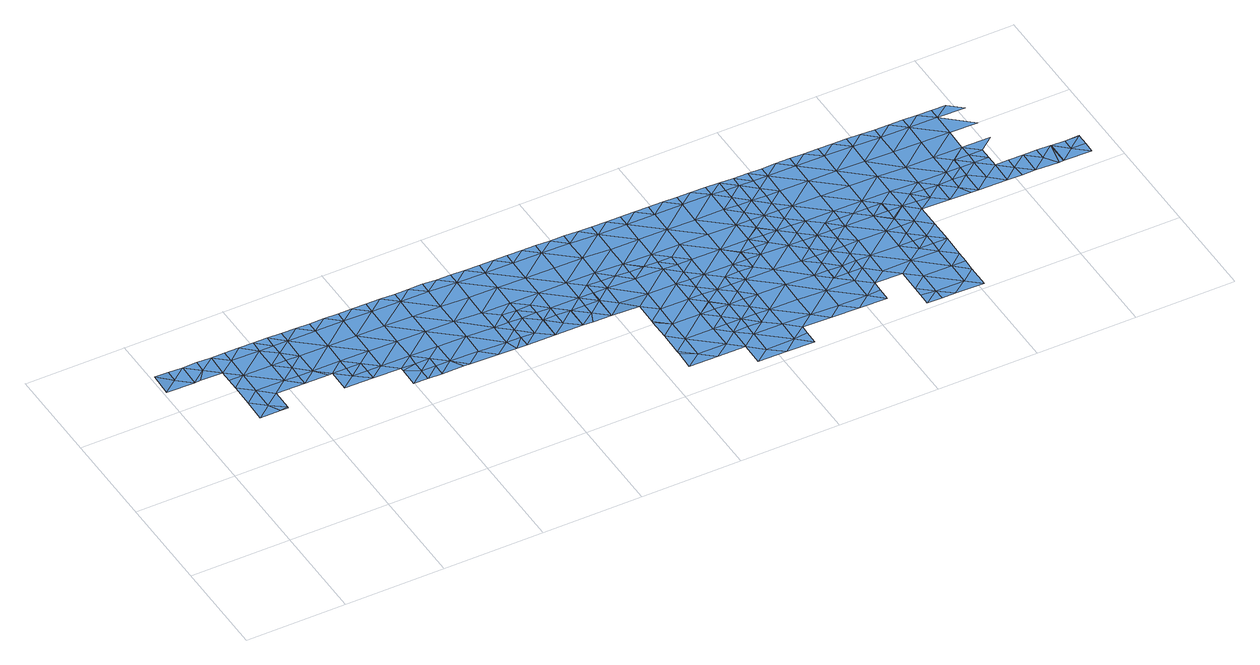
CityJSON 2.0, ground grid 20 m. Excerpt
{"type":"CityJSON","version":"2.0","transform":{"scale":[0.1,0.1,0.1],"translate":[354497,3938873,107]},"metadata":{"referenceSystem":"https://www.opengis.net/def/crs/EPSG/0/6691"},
"CityObjects":{
"waterbody1":{"type":"WaterBody","attributes":{"name":"10","class":"1140","function":"1","WaterBodyRiverFloodingRiskAttribute.description":"5","WaterBodyRiverFloodingRiskAttribute.rankOrg":"1","WaterBodyRiverFloodingRiskAttribute.adminType":"2","WaterBodyRiverFloodingRiskAttribute.scale":"L2"},"geometry":[{"type":"MultiSurface","lod":"1","boundaries":[[[0,1,2]],[[0,2,3]],[[4,5,6]],[[7,8,9]],[[10,11,12]],[[10,13,14]],[[6,5,15]],[[16,6,15]],[[17,2,18]],[[19,18,1]],[[1,18,2]],[[20,21,22]],[[23,22,24]],[[25,23,24]],[[26,23,25]],[[24,7,25]],[[17,27,2]],[[20,3,21]],[[27,16,15]],[[22,21,24]],[[8,7,24]],[[15,5,28]],[[28,29,30]],[[9,8,30]],[[31,14,4]],[[29,28,32]],[[3,2,27]],[[3,27,21]],[[21,27,15]],[[21,15,24]],[[24,15,8]],[[8,15,28]],[[30,8,28]],[[32,28,13]],[[28,5,13]],[[13,5,14]],[[4,14,5]],[[18,19,33]],[[10,14,11]],[[11,14,31]],[[33,19,34]],[[35,34,19]],[[1,35,19]]]}]},
"waterbody2":{"type":"WaterBody","attributes":{"name":"10","class":"1140","function":"1","WaterBodyRiverFloodingRiskAttribute.description":"5","WaterBodyRiverFloodingRiskAttribute.rankOrg":"1","WaterBodyRiverFloodingRiskAttribute.adminType":"2","WaterBodyRiverFloodingRiskAttribute.scale":"L2"},"geometry":[{"type":"MultiSurface","lod":"1","boundaries":[[[36,37,38]],[[39,37,36]],[[40,36,38]],[[41,36,40]],[[41,42,36]],[[42,39,36]]]}]},
"waterbody3":{"type":"WaterBody","attributes":{"name":"10","class":"1140","function":"1","WaterBodyRiverFloodingRiskAttribute.description":"5","WaterBodyRiverFloodingRiskAttribute.rankOrg":"1","WaterBodyRiverFloodingRiskAttribute.adminType":"2","WaterBodyRiverFloodingRiskAttribute.scale":"L2"},"geometry":[{"type":"MultiSurface","lod":"1","boundaries":[[[43,44,45]],[[46,43,45]],[[47,48,44]],[[45,44,48]],[[44,43,49]],[[47,50,51]],[[50,47,44]],[[49,50,44]]]}]},
"waterbody4":{"type":"WaterBody","attributes":{"name":"10","class":"1140","function":"1","WaterBodyRiverFloodingRiskAttribute.description":"5","WaterBodyRiverFloodingRiskAttribute.rankOrg":"2","WaterBodyRiverFloodingRiskAttribute.adminType":"2","WaterBodyRiverFloodingRiskAttribute.scale":"L2"},"geometry":[{"type":"MultiSurface","lod":"1","boundaries":[[[52,53,54]],[[55,54,53]],[[55,53,56]],[[56,57,55]],[[58,55,57]],[[55,58,59]],[[59,58,60]],[[58,41,60]],[[58,61,41]],[[42,41,61]],[[60,38,51]],[[40,38,60]],[[62,60,51]],[[61,39,42]],[[61,63,39]],[[63,61,57]],[[41,40,60]],[[57,61,58]],[[54,55,59]],[[60,62,59]],[[46,64,65]],[[63,66,39]],[[30,29,63]],[[30,63,67]],[[7,68,25]],[[25,68,26]],[[69,26,68]],[[9,30,67]],[[57,67,63]],[[57,56,70]],[[71,70,56]],[[68,72,69]],[[73,70,71]],[[74,71,56]],[[75,74,56]],[[53,75,56]],[[52,76,53]],[[77,76,52]],[[78,77,52]],[[79,78,52]],[[80,81,79]],[[82,80,83]],[[84,82,83]],[[85,84,83]],[[83,86,87]],[[88,87,89]],[[90,91,92]],[[93,94,95]],[[93,95,96]],[[97,96,95]],[[98,96,97]],[[96,98,99]],[[99,98,100]],[[101,100,98]],[[102,103,104]],[[105,106,107]],[[108,109,110]],[[109,111,110]],[[111,112,110]],[[111,113,112]],[[114,113,111]],[[113,115,112]],[[113,116,115]],[[117,116,113]],[[118,119,120]],[[119,121,120]],[[122,123,124]],[[122,125,123]],[[125,105,107]],[[106,126,88]],[[126,91,88]],[[90,88,91]],[[88,90,87]],[[87,90,83]],[[90,85,83]],[[92,85,90]],[[127,80,82]],[[127,81,80]],[[81,128,79]],[[128,78,79]],[[76,129,53]],[[129,75,53]],[[73,72,70]],[[68,70,72]],[[68,57,70]],[[57,68,67]],[[7,67,68]],[[7,9,67]],[[29,32,63]],[[63,32,66]],[[43,46,65]],[[130,59,62]],[[130,54,59]],[[54,130,131]],[[131,130,132]],[[133,132,130]],[[134,132,133]],[[132,134,135]],[[135,134,136]],[[137,136,134]],[[138,139,140]],[[141,139,138]],[[140,142,143]],[[142,65,143]],[[65,142,133]],[[139,133,142]],[[65,64,143]],[[139,142,140]],[[123,125,107]],[[124,123,144]],[[145,124,144]],[[121,145,144]],[[144,120,121]],[[118,120,115]],[[146,118,115]],[[147,117,113]],[[116,146,115]],[[148,112,115]],[[110,112,149]],[[108,110,150]],[[104,103,150]],[[151,104,152]],[[153,154,98]],[[155,97,95]],[[154,101,98]],[[100,156,99]],[[98,97,153]],[[157,93,96]],[[94,158,95]],[[159,147,113]],[[160,111,109]],[[114,111,160]],[[114,159,113]],[[161,162,163]],[[164,162,161]],[[165,166,167]],[[166,168,167]],[[168,166,169]],[[170,169,166]],[[170,123,169]],[[123,170,171]],[[172,171,170]],[[172,173,171]],[[174,173,172]],[[175,173,174]],[[175,176,173]],[[99,149,177]],[[110,149,99]],[[104,110,99]],[[104,150,110]],[[156,104,99]],[[152,104,156]],[[148,177,149]],[[173,177,148]],[[148,149,112]],[[176,177,173]],[[178,179,172]],[[180,178,172]],[[166,180,172]],[[179,174,172]],[[173,148,171]],[[148,144,171]],[[144,148,120]],[[148,115,120]],[[171,144,123]],[[123,107,169]],[[169,107,88]],[[107,106,88]],[[169,88,89]],[[166,172,170]],[[168,169,89]],[[87,168,89]],[[168,87,181]],[[87,86,181]],[[181,86,182]],[[135,182,86]],[[86,183,135]],[[80,183,86]],[[184,183,80]],[[183,184,132]],[[79,184,80]],[[79,52,184]],[[131,184,52]],[[80,86,83]],[[181,182,185]],[[186,185,182]],[[187,185,188]],[[188,189,187]],[[189,188,190]],[[191,192,187]],[[193,187,192]],[[194,187,193]],[[194,181,187]],[[194,193,195]],[[196,197,198]],[[194,197,196]],[[196,167,194]],[[195,197,194]],[[187,189,191]],[[181,185,187]],[[168,181,194]],[[167,168,194]],[[165,180,166]],[[163,199,161]],[[161,199,200]],[[201,141,138]],[[202,139,141]],[[134,139,202]],[[182,136,186]],[[137,134,202]],[[135,136,182]],[[132,135,183]],[[134,133,139]],[[131,132,184]],[[131,52,54]],[[133,130,203]],[[62,51,50]],[[203,49,65]],[[204,205,206]],[[205,161,206]],[[205,207,161]],[[208,207,205]],[[151,209,104]],[[209,102,104]],[[49,43,65]],[[50,49,62]],[[203,62,49]],[[130,62,203]],[[133,203,65]],[[155,95,210]],[[205,210,95]],[[95,158,205]],[[211,96,99]],[[158,212,205]],[[208,205,212]],[[207,164,161]],[[200,206,161]],[[204,210,205]],[[213,214,211]],[[96,211,214]],[[96,214,157]],[[176,213,211]],[[211,177,176]],[[177,211,99]]]}]},
"waterbody5":{"type":"WaterBody","attributes":{"name":"10","class":"1140","function":"1","WaterBodyRiverFloodingRiskAttribute.description":"5","WaterBodyRiverFloodingRiskAttribute.rankOrg":"1","WaterBodyRiverFloodingRiskAttribute.adminType":"2","WaterBodyRiverFloodingRiskAttribute.scale":"L2"},"geometry":[{"type":"MultiSurface","lod":"1","boundaries":[[[215,216,217]],[[164,218,162]],[[97,155,219]],[[153,97,219]],[[219,154,153]],[[220,93,157]],[[221,222,223]],[[224,221,223]],[[225,226,227]],[[228,229,230]],[[229,228,231]],[[229,231,232]],[[231,233,232]],[[232,233,234]],[[233,235,234]],[[236,222,221]],[[237,238,239]],[[240,241,242]],[[228,241,231]],[[231,241,243]],[[243,241,244]],[[245,235,233]],[[246,247,245]],[[245,247,235]],[[235,247,248]],[[235,248,249]],[[248,250,249]],[[248,251,250]],[[252,251,248]],[[253,254,255]],[[256,257,258]],[[238,256,239]],[[259,249,250]],[[234,235,249]],[[230,260,228]],[[261,262,263]],[[224,223,264]],[[222,265,223]],[[262,266,267]],[[268,269,270]],[[165,167,271]],[[272,273,274]],[[198,275,273]],[[271,167,196]],[[197,275,198]],[[197,195,276]],[[195,193,276]],[[188,277,190]],[[278,190,277]],[[201,279,278]],[[280,281,282]],[[283,284,281]],[[285,286,287]],[[239,287,286]],[[219,265,154]],[[244,241,240]],[[288,247,246]],[[252,248,247]],[[267,266,289]],[[290,199,291]],[[267,289,258]],[[255,292,253]],[[293,292,255]],[[249,293,255]],[[249,259,293]],[[294,295,296]],[[297,298,299]],[[298,217,216]],[[234,249,255]],[[234,255,254]],[[300,299,301]],[[299,298,301]],[[216,301,298]],[[216,225,301]],[[225,216,226]],[[302,226,216]],[[303,304,305]],[[305,304,306]],[[101,152,100]],[[152,156,100]],[[94,93,307]],[[94,307,158]],[[308,286,285]],[[160,309,114]],[[108,304,109]],[[108,150,304]],[[272,274,310]],[[220,307,93]],[[311,310,312]],[[313,314,282]],[[315,311,312]],[[274,312,310]],[[273,275,274]],[[190,278,279]],[[279,189,190]],[[199,163,287]],[[165,271,180]],[[271,316,180]],[[316,271,272]],[[272,271,273]],[[271,198,273]],[[196,198,271]],[[185,186,188]],[[188,186,277]],[[186,137,277]],[[136,137,186]],[[137,202,277]],[[277,202,278]],[[141,278,202]],[[141,201,278]],[[280,317,281]],[[317,283,281]],[[308,318,286]],[[286,318,239]],[[239,318,237]],[[319,247,288]],[[247,319,252]],[[200,199,290]],[[294,298,297]],[[294,296,298]],[[320,298,296]],[[320,217,298]],[[303,321,309]],[[303,309,304]],[[309,109,304]],[[160,109,309]],[[213,176,175]],[[178,180,316]],[[316,179,178]],[[174,179,316]],[[310,220,272]],[[310,307,220]],[[311,307,310]],[[313,311,314]],[[315,314,311]],[[275,276,322]],[[197,276,275]],[[322,276,323]],[[193,323,276]],[[192,323,193]],[[192,324,323]],[[192,191,324]],[[191,189,324]],[[279,324,189]],[[324,279,323]],[[282,281,313]],[[284,313,281]],[[218,313,284]],[[284,162,218]],[[162,284,285]],[[285,284,283]],[[285,287,162]],[[163,162,287]],[[199,287,291]],[[291,287,239]],[[256,291,239]],[[258,291,256]],[[258,290,291]],[[289,290,258]],[[266,290,289]],[[219,266,265]],[[262,265,266]],[[265,262,223]],[[262,264,223]],[[261,264,262]],[[263,228,260]],[[263,267,228]],[[262,267,263]],[[228,267,241]],[[241,267,242]],[[267,258,242]],[[242,258,257]],[[240,242,257]],[[204,325,210]],[[204,206,325]],[[208,212,326]],[[326,212,158]],[[154,265,327]],[[265,222,327]],[[327,222,209]],[[155,210,219]],[[101,154,327]],[[209,222,328]],[[329,328,222]],[[328,329,330]],[[328,330,331]],[[236,329,222]],[[227,332,225]],[[225,332,333]],[[334,333,332]],[[334,229,333]],[[234,333,232]],[[333,229,232]],[[306,328,331]],[[215,335,216]],[[301,336,300]],[[337,336,338]],[[333,234,338]],[[268,270,339]],[[309,339,114]],[[272,340,316]],[[219,210,325]],[[325,206,290]],[[206,200,290]],[[234,254,338]],[[338,254,337]],[[306,304,328]],[[304,150,328]],[[150,103,328]],[[102,328,103]],[[102,209,328]],[[327,209,151]],[[151,152,327]],[[327,152,101]],[[208,326,207]],[[326,218,207]],[[164,207,218]],[[270,147,339]],[[159,339,147]],[[114,339,159]],[[341,268,339]],[[309,341,339]],[[321,341,309]],[[157,214,220]],[[326,158,307]],[[326,313,218]],[[335,302,216]],[[225,333,301]],[[333,338,301]],[[338,336,301]],[[213,175,340]],[[175,174,340]],[[340,174,316]],[[214,213,340]],[[214,340,220]],[[220,340,272]],[[311,326,307]],[[326,311,313]],[[266,325,290]],[[266,219,325]]]}]},
"waterbody6":{"type":"WaterBody","attributes":{"name":"10","class":"1140","function":"1","WaterBodyRiverFloodingRiskAttribute.description":"5","WaterBodyRiverFloodingRiskAttribute.rankOrg":"2","WaterBodyRiverFloodingRiskAttribute.adminType":"2","WaterBodyRiverFloodingRiskAttribute.scale":"L2"},"geometry":[{"type":"MultiSurface","lod":"1","boundaries":[[[263,260,261]],[[261,342,264]],[[261,260,342]],[[342,260,230]],[[343,221,224]],[[343,264,342]],[[224,264,343]],[[230,334,342]],[[344,329,236]],[[344,221,343]],[[236,221,344]],[[334,230,229]],[[334,332,342]],[[342,332,343]],[[345,331,330]],[[226,344,343]],[[330,329,345]],[[331,345,306]],[[227,226,343]],[[329,344,345]],[[227,343,332]],[[346,303,305]],[[226,302,344]],[[305,306,346]],[[302,335,344]],[[306,345,346]],[[345,344,335]],[[346,347,303]],[[321,347,341]],[[321,303,347]],[[348,346,345]],[[335,348,345]],[[341,349,268]],[[347,349,341]],[[349,269,268]],[[350,269,349]],[[348,335,215]],[[346,348,351]],[[347,346,352]],[[215,217,348]],[[349,347,352]],[[350,349,353]],[[346,351,352]],[[352,354,349]],[[348,355,351]],[[353,349,354]],[[348,217,355]],[[351,356,352]],[[320,355,217]],[[357,353,354]],[[337,358,336]],[[337,254,358]],[[351,355,356]],[[359,357,354]],[[254,253,358]],[[320,296,355]],[[354,352,360]],[[360,352,356]],[[361,299,300]],[[362,359,354]],[[296,295,355]],[[300,336,361]],[[336,358,361]],[[363,297,299]],[[253,292,358]],[[364,356,355]],[[294,363,295]],[[363,299,361]],[[294,297,363]],[[354,360,362]],[[292,365,358]],[[358,365,361]],[[366,364,355]],[[355,295,366]],[[367,359,362]],[[365,368,361]],[[361,368,363]],[[295,363,366]],[[360,356,364]],[[369,366,363]],[[360,370,362]],[[371,363,368]],[[367,362,372]],[[369,363,371]],[[360,364,373]],[[370,360,373]],[[366,374,364]],[[374,366,369]],[[372,362,370]],[[375,373,364]],[[376,372,370]],[[374,369,377]],[[364,374,375]],[[378,376,370]],[[377,379,374]],[[380,381,373]],[[380,373,375]],[[381,378,370]],[[370,373,381]],[[379,382,374]],[[374,382,375]],[[383,382,379]],[[382,384,375]],[[375,385,380]],[[386,378,381]],[[384,385,375]],[[380,387,381]],[[381,388,386]],[[383,389,382]],[[390,389,383]],[[389,391,382]],[[382,391,384]],[[387,380,385]],[[381,387,388]],[[391,392,384]],[[384,393,385]],[[394,388,387]],[[395,392,391]],[[392,393,384]],[[387,396,394]],[[395,397,392]],[[387,385,393]],[[393,398,387]],[[397,399,392]],[[387,398,396]],[[399,400,392]],[[401,396,398]],[[402,398,393]],[[403,401,398]],[[404,403,398]]]}]},
"waterbody7":{"type":"WaterBody","attributes":{"name":"10","class":"1140","function":"1","WaterBodyRiverFloodingRiskAttribute.description":"5","WaterBodyRiverFloodingRiskAttribute.rankOrg":"1","WaterBodyRiverFloodingRiskAttribute.adminType":"2","WaterBodyRiverFloodingRiskAttribute.scale":"L2"},"geometry":[{"type":"MultiSurface","lod":"1","boundaries":[[[405,406,407]],[[408,407,406]],[[408,409,407]],[[399,397,410]],[[389,395,391]],[[411,395,389]],[[389,390,411]],[[412,413,414]],[[415,413,412]],[[413,415,409]],[[416,413,409]],[[416,417,413]],[[417,410,411]],[[418,417,411]],[[417,418,414]],[[418,419,414]],[[418,390,419]],[[390,420,419]],[[419,420,421]],[[421,420,422]],[[420,379,422]],[[379,423,422]],[[371,368,423]],[[422,423,368]],[[417,414,413]],[[383,379,420]],[[390,383,420]],[[418,411,390]],[[397,395,411]],[[410,397,411]],[[407,409,415]],[[424,425,406]],[[424,426,425]],[[426,424,427]],[[428,426,427]],[[429,426,428]],[[429,430,426]],[[430,429,431]],[[430,425,426]],[[424,406,405]],[[405,407,415]],[[423,379,377]],[[377,369,423]],[[369,371,423]]]}]}
},
"vertices":[
[87,492,20],[58,492,20],[86,469,19],[115,491,20],[113,353,19],[141,376,19],[114,399,19],[228,444,19],[199,421,19],[227,421,19],[168,309,19],[153,307,19],[168,306,19],[169,352,19],[141,330,19],[142,422,19],[114,423,19],[69,447,19],[57,447,19],[30,470,19],[143,491,20],[143,468,19],[171,491,20],[200,490,20],[199,467,19],[228,467,19],[228,490,20],[114,446,19],[198,375,19],[226,374,19],[227,398,19],[112,307,19],[226,351,19],[1,448,19],[2,493,21],[30,493,20],
[310,327,19],[282,305,19],[339,304,19],[282,350,19],[339,326,19],[339,349,19],[311,350,19],
[451,279,19],[423,279,19],[423,256,19],[451,255,19],[395,297,19],[394,256,19],[452,302,19],[423,302,19],[395,303,19],
[483,463,19],[426,464,19],[425,418,19],[369,419,19],[369,465,19],[312,419,19],[368,372,19],[424,371,19],[367,326,19],[311,373,19],[424,325,19],[255,374,19],[494,255,19],[480,278,19],[274,350,19],[255,420,19],[256,466,19],[256,489,20],[313,466,19],[342,488,19],[285,489,19],[313,488,19],[370,487,19],[398,487,19],[455,486,19],[483,485,19],[511,485,19],[539,462,19],[596,461,17],[568,484,18],[624,483,17],[652,460,17],[653,483,17],[681,482,17],[652,414,17],[708,413,17],[766,458,17],[765,412,17],[709,459,17],[738,481,17],[709,482,17],[960,247,15],[960,224,15],[989,223,15],[989,270,15],[1017,246,15],[1046,269,15],[1047,315,15],[1074,291,15],[1074,268,15],[1132,313,14],[1132,336,14],[1103,314,15],[823,480,17],[795,480,17],[822,457,17],[1133,360,14],[1133,383,14],[1104,360,15],[1105,407,15],[1048,407,15],[1106,453,15],[1134,429,14],[1049,454,15],[1077,476,15],[1106,475,15],[1021,477,15],[993,477,15],[992,454,15],[964,478,15],[879,479,15],[879,456,15],[908,479,15],[851,479,16],[766,481,17],[596,484,17],[540,485,19],[426,486,19],[481,370,19],[482,417,19],[538,369,19],[537,323,19],[594,322,17],[594,368,17],[622,345,17],[622,322,17],[600,253,17],[593,276,17],[564,253,18],[621,276,17],[536,277,19],[507,254,19],[936,455,15],[936,478,15],[1049,476,15],[1134,475,14],[992,408,15],[1047,361,15],[1132,337,14],[1103,291,15],[1075,292,15],[1046,246,15],[1074,245,15],[1017,223,15],[1074,292,15],[961,270,15],[960,201,15],[1134,452,14],[1133,406,14],[987,131,15],[958,108,15],[987,108,15],[958,132,15],[820,341,17],[821,365,17],[792,342,17],[764,366,17],[822,411,17],[878,410,15],[935,409,15],[878,364,15],[934,363,15],[906,340,15],[934,339,15],[962,339,15],[991,362,15],[877,340,15],[905,340,15],[849,341,16],[708,366,17],[651,367,17],[595,415,17],[538,416,19],[679,344,17],[651,344,17],[707,320,17],[679,321,17],[679,298,17],[678,298,17],[706,298,17],[734,297,17],[735,297,17],[763,319,17],[763,297,17],[792,319,17],[791,296,17],[792,296,17],[1015,107,15],[1016,131,15],[621,252,17],[621,299,17],[480,324,19],[1016,177,15],[988,177,15],[1016,154,15],[959,155,15],[959,178,15],[1131,291,14],[1017,200,15],[990,316,15],[960,200,15],[961,316,15],[961,293,15],
[1273,288,13],[1272,265,13],[1301,288,13],[930,132,15],[1045,222,15],[933,271,15],[1187,243,13],[1159,267,13],[1158,220,13],[1186,220,13],[1272,219,13],[1244,242,13],[1244,219,13],[1214,127,13],[1242,150,13],[1214,151,13],[1242,104,13],[1270,126,13],[1298,103,13],[1327,126,13],[1326,79,13],[1187,267,13],[1070,14,15],[1070,41,15],[1042,38,15],[1184,58,13],[1213,81,13],[1156,82,13],[1241,83,13],[1241,57,13],[1297,56,13],[1297,36,13],[1325,33,13],[1382,32,13],[1383,78,13],[1410,54,13],[1410,9,13],[1353,10,13],[1384,148,13],[1356,148,13],[1383,125,13],[1071,60,15],[1128,59,14],[1100,83,15],[1411,78,13],[1186,151,13],[1186,174,13],[1158,174,13],[1185,151,13],[1186,197,13],[1102,221,15],[1101,175,15],[1157,128,13],[1190,451,13],[1191,474,13],[1163,474,13],[820,319,17],[876,272,15],[819,273,17],[847,249,15],[791,250,17],[763,273,17],[650,321,17],[649,275,17],[678,252,17],[845,103,15],[873,86,15],[845,110,15],[901,63,15],[930,85,15],[957,62,15],[985,38,15],[986,85,15],[1296,11,13],[1100,129,15],[1044,130,15],[1043,84,15],[1412,147,13],[1411,101,13],[1358,264,13],[1358,287,13],[1357,287,13],[1357,241,13],[1329,264,13],[1357,240,13],[1357,217,13],[1328,218,13],[1244,266,13],[1189,382,13],[1161,359,13],[1189,359,13],[1188,336,13],[932,224,15],[957,16,15],[1161,406,13],[875,225,15],[874,179,15],[846,202,15],[874,133,15],[846,157,15],[846,200,15],[877,318,15],[844,64,15],[1014,15,15],[1326,10,13],[1329,288,13],[1190,405,13],[754,250,17],[734,251,17],[706,274,17],[1044,176,15],[931,178,15],[1103,268,15],[1160,313,13],[1188,290,13],[1188,313,13],[1188,335,13],[1243,196,13],[1271,173,13],[1243,173,13],[1245,289,13],[1356,194,13],[1356,171,13],[1328,172,13],[1162,452,13],[933,317,15],[1190,428,13],
[1214,173,13],[1215,219,13],[1216,266,13],[1217,312,13],[1217,358,13],[1218,405,13],[1273,311,13],[1219,451,13],[1219,473,13],[1274,357,13],[1275,404,13],[1248,473,13],[1275,450,13],[1330,310,13],[1331,356,13],[1276,473,13],[1384,171,13],[1304,472,13],[1331,403,13],[1385,217,13],[1332,449,13],[1386,263,13],[1387,355,13],[1413,193,13],[1386,309,13],[1332,472,13],[1413,240,12],[1414,286,12],[1389,448,13],[1414,263,12],[1361,471,13],[1388,402,13],[1443,308,11],[1444,354,11],[1389,471,13],[1443,286,11],[1417,470,12],[1471,285,11],[1445,401,11],[1445,447,11],[1500,307,11],[1499,285,11],[1500,354,11],[1501,400,11],[1446,470,11],[1502,446,11],[1474,469,11],[1528,307,11],[1527,284,11],[1528,330,11],[1557,353,11],[1558,399,11],[1502,469,11],[1529,330,11],[1530,468,11],[1557,329,11],[1559,445,11],[1585,329,11],[1614,352,11],[1559,468,11],[1614,398,11],[1588,467,11],[1615,444,11],
[1688,235,10],[1697,282,10],[1669,259,11],[1669,282,11],[1641,282,11],[1585,306,11],[1556,307,11],[1614,236,11],[1612,260,11],[1584,237,11],[1640,236,11],[1613,283,11],[1585,283,11],[1556,261,11],[1527,238,11],[1499,261,11],[1512,238,11],[1470,239,11],[1442,262,11],[1697,235,10],[1698,282,10],[1725,258,10],[1753,234,10],[1754,257,10],[1754,280,10],[1726,281,10],[1754,281,10]
]}
